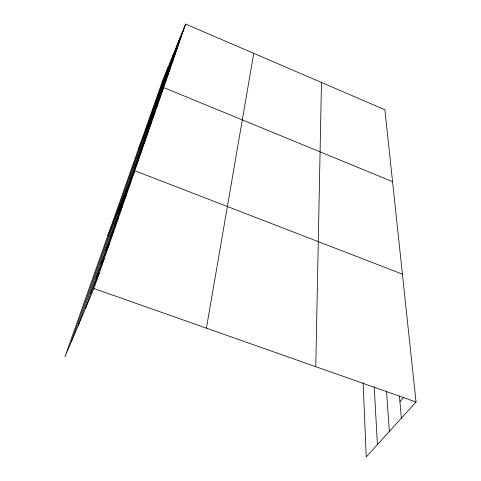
<?xml version="1.0" encoding="UTF-8"?>
<svg xmlns="http://www.w3.org/2000/svg" width="481" height="481" viewBox="0 0 481 481"><rect width="100%" height="100%" fill="white"/><g stroke="black" fill="none" stroke-linecap="round" stroke-linejoin="round"><path stroke-width="0.72" d="M315.776 366.69L321.47 82.467M206.427 328.162L253.764 53.355M185.624 24.05L162.819 80.189L64.953 356.8L93.915 288.516L185.624 24.05L384.89 109.74L416.047 402.02L366.215 456.95L363.155 382.768M85.341 308.724L179.022 40.314M78.349 325.204L173.545 53.788M71.422 341.54L168.037 67.346M177.026 46.032L183.688 29.636M174.976 51.906L181.698 35.378M172.871 57.936L179.653 41.27M170.707 64.135L177.555 47.33M168.482 70.503L175.391 53.559M166.198 77.05L173.172 59.969M163.847 83.784L170.881 66.564M161.43 90.711L168.53 73.352M158.94 97.841L166.107 80.339M138.775 148.148L163.606 87.542L392.556 181.65M153.523 113.36L160.828 95.557M150.583 121.801L157.954 103.842M147.535 130.525L154.984 112.41M144.384 139.55L151.906 121.278M141.125 148.888L148.725 130.465M137.746 158.562L145.424 139.983M134.253 168.584L142.003 149.85M130.622 178.974L138.45 160.089M107.804 235.672L134.764 170.719L402.423 274.17M122.956 200.956L130.934 181.764M118.897 212.584L126.948 193.248M114.67 224.681L122.805 205.201M110.281 237.265L118.488 217.646M105.706 250.373L113.991 230.621M100.938 264.033L109.295 244.156M95.966 278.289L104.395 258.291M90.771 293.169L99.272 273.064M399.939 401.653L403.896 397.186M93.915 288.516L416.047 402.02M399.44 395.869L401.37 418.205M386.502 391.029L389.351 431.451M374.212 386.688L377.411 444.612"/></g></svg>
